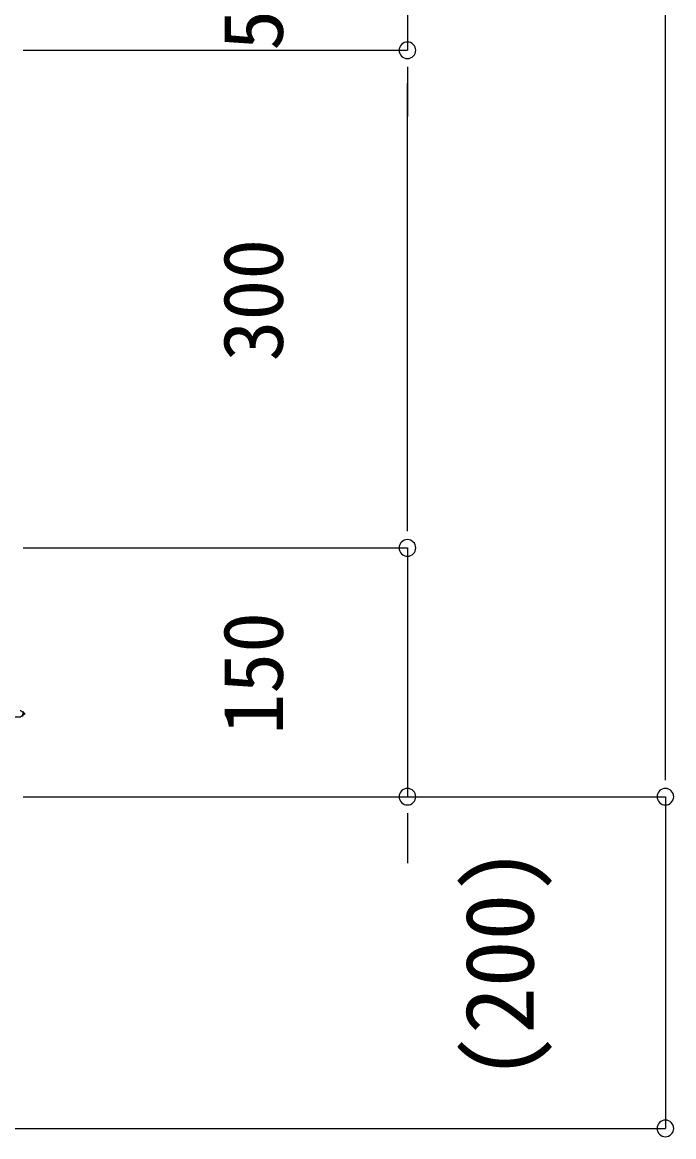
# Model space of a CAD drawing. Units: millimetres, scale not verified. Extents: x -4205 to 4205, y -2975 to 2975.
# Drawn here: x 1739 to 2132, y -1961 to -1289 of the extents above; entities that cross this region are included whole.
import ezdxf
from ezdxf.enums import TextEntityAlignment as Align

# ---------------------------------------------------------------- set-up
doc = ezdxf.new("R2010")
doc.units = ezdxf.units.MM
doc.header["$LTSCALE"] = 20
for name, color, linetype in [('0-0', 7, 'Continuous'), ('0-4', 3, 'Continuous'), ('0-5', 7, 'Continuous')]:
    doc.layers.add(name, color=color, linetype=linetype)
doc.styles.add('ＭＳ ゴシック', font='')
doc.styles.get('ＭＳ ゴシック').set_extended_font_data('MS Gothic')

msp = doc.modelspace()

# ---------------------------------------------------------------- linework, layer by layer
at = {"layer": '0-0'}
for p, q in [((1741.09, -1705.6), (1738.06, -1703.6)), ((1739.66, -1707.28), (1739.98, -1704.26)), ((1740.12, -1704.79), (1739.98, -1704.26)), ((1739.66, -1707.28), (1739.52, -1706.76)), ((-3867.25, -1955.6), (2079.39, -1955.6))]:
    msp.add_line(p, q, dxfattribs=at)
msp.add_lwpolyline([(1741.09, -1705.6), (1738.06, -1707.6), (1699.09, -1707.6)], dxfattribs=at)
at = {"layer": '0-4'}
for p, q in [((2127.01, -1735.6), (2127.01, 224.4)), ((1971.53, -1255.6), (1971.53, -1305.6)), ((1739.84, -1305.6), (1971.53, -1305.6)), ((1739.84, -1305.6), (1971.53, -1305.6)), ((1971.53, -1325.6), (1971.53, -1345.59)), ((1971.53, -1585.6), (1971.53, -1325.6)), ((1971.53, -1585.6), (1971.53, -1565.6)), ((1739.84, -1605.6), (1971.53, -1605.6)), ((1739.84, -1605.6), (1971.53, -1605.6)), ((1971.53, -1605.6), (1971.53, -1755.6)), ((2127.01, -1735.6), (2127.01, -1715.6)), ((1739.84, -1755.6), (1971.53, -1755.6)), ((1845.58, -1755.6), (2127.01, -1755.6)), ((1845.58, -1755.6), (2127.01, -1755.6)), ((2127.01, -1755.6), (2127.01, -1955.6)), ((1971.53, -1775.6), (1971.53, -1795.59)), ((1979.96, -1955.6), (2127.01, -1955.6))]:
    msp.add_line(p, q, dxfattribs=at)
at = {"layer": '0-5', "color": 3}
for p, q in [((1971.53, -1315.6), (1971.53, -1325.6)), ((1971.53, -1315.6), (1971.53, -1325.6)), ((1971.53, -1595.6), (1971.53, -1585.6)), ((1971.53, -1595.6), (1971.53, -1585.6)), ((2127.01, -1745.6), (2127.01, -1735.6)), ((2127.01, -1745.6), (2127.01, -1735.6)), ((1971.53, -1765.6), (1971.53, -1775.6))]:
    msp.add_line(p, q, dxfattribs=at)
at = {"layer": '0-5'}
for points in [[(1971.53, -1310.6), (1972.5, -1310.5), (1973.44, -1310.22), (1974.3, -1309.75), (1975.06, -1309.13), (1975.68, -1308.37), (1976.15, -1307.51), (1976.43, -1306.57), (1976.53, -1305.6), (1976.43, -1304.62), (1976.15, -1303.68), (1975.68, -1302.82), (1975.06, -1302.06), (1974.3, -1301.44), (1973.44, -1300.98), (1972.5, -1300.69), (1971.53, -1300.6), (1970.55, -1300.69), (1969.61, -1300.98), (1968.75, -1301.44), (1967.99, -1302.06), (1967.37, -1302.82), (1966.91, -1303.68), (1966.62, -1304.62), (1966.53, -1305.6), (1966.62, -1306.57), (1966.91, -1307.51), (1967.37, -1308.37), (1967.99, -1309.13), (1968.75, -1309.75), (1969.61, -1310.22), (1970.55, -1310.5)], [(1971.53, -1310.6), (1972.5, -1310.5), (1973.44, -1310.22), (1974.3, -1309.75), (1975.06, -1309.13), (1975.68, -1308.37), (1976.15, -1307.51), (1976.43, -1306.57), (1976.53, -1305.6), (1976.43, -1304.62), (1976.15, -1303.68), (1975.68, -1302.82), (1975.06, -1302.06), (1974.3, -1301.44), (1973.44, -1300.98), (1972.5, -1300.69), (1971.53, -1300.6), (1970.55, -1300.69), (1969.61, -1300.98), (1968.75, -1301.44), (1967.99, -1302.06), (1967.37, -1302.82), (1966.91, -1303.68), (1966.62, -1304.62), (1966.53, -1305.6), (1966.62, -1306.57), (1966.91, -1307.51), (1967.37, -1308.37), (1967.99, -1309.13), (1968.75, -1309.75), (1969.61, -1310.22), (1970.55, -1310.5)], [(1971.53, -1600.6), (1970.55, -1600.69), (1969.61, -1600.98), (1968.75, -1601.44), (1967.99, -1602.06), (1967.37, -1602.82), (1966.91, -1603.68), (1966.62, -1604.62), (1966.53, -1605.6), (1966.62, -1606.57), (1966.91, -1607.51), (1967.37, -1608.37), (1967.99, -1609.13), (1968.75, -1609.75), (1969.61, -1610.22), (1970.55, -1610.5), (1971.53, -1610.6), (1972.5, -1610.5), (1973.44, -1610.22), (1974.3, -1609.75), (1975.06, -1609.13), (1975.68, -1608.37), (1976.15, -1607.51), (1976.43, -1606.57), (1976.53, -1605.6), (1976.43, -1604.62), (1976.15, -1603.68), (1975.68, -1602.82), (1975.06, -1602.06), (1974.3, -1601.44), (1973.44, -1600.98), (1972.5, -1600.69)], [(1971.53, -1600.6), (1970.55, -1600.69), (1969.61, -1600.98), (1968.75, -1601.44), (1967.99, -1602.06), (1967.37, -1602.82), (1966.91, -1603.68), (1966.62, -1604.62), (1966.53, -1605.6), (1966.62, -1606.57), (1966.91, -1607.51), (1967.37, -1608.37), (1967.99, -1609.13), (1968.75, -1609.75), (1969.61, -1610.22), (1970.55, -1610.5), (1971.53, -1610.6), (1972.5, -1610.5), (1973.44, -1610.22), (1974.3, -1609.75), (1975.06, -1609.13), (1975.68, -1608.37), (1976.15, -1607.51), (1976.43, -1606.57), (1976.53, -1605.6), (1976.43, -1604.62), (1976.15, -1603.68), (1975.68, -1602.82), (1975.06, -1602.06), (1974.3, -1601.44), (1973.44, -1600.98), (1972.5, -1600.69)], [(1971.53, -1760.6), (1972.5, -1760.5), (1973.44, -1760.22), (1974.3, -1759.75), (1975.06, -1759.13), (1975.68, -1758.37), (1976.15, -1757.51), (1976.43, -1756.57), (1976.53, -1755.6), (1976.43, -1754.62), (1976.15, -1753.68), (1975.68, -1752.82), (1975.06, -1752.06), (1974.3, -1751.44), (1973.44, -1750.98), (1972.5, -1750.69), (1971.53, -1750.6), (1970.55, -1750.69), (1969.61, -1750.98), (1968.75, -1751.44), (1967.99, -1752.06), (1967.37, -1752.82), (1966.91, -1753.68), (1966.62, -1754.62), (1966.53, -1755.6), (1966.62, -1756.57), (1966.91, -1757.51), (1967.37, -1758.37), (1967.99, -1759.13), (1968.75, -1759.75), (1969.61, -1760.22), (1970.55, -1760.5)], [(2127.01, -1750.6), (2126.03, -1750.69), (2125.1, -1750.98), (2124.23, -1751.44), (2123.47, -1752.06), (2122.85, -1752.82), (2122.39, -1753.68), (2122.11, -1754.62), (2122.01, -1755.6), (2122.11, -1756.57), (2122.39, -1757.51), (2122.85, -1758.37), (2123.47, -1759.13), (2124.23, -1759.75), (2125.1, -1760.22), (2126.03, -1760.5), (2127.01, -1760.6), (2127.99, -1760.5), (2128.92, -1760.22), (2129.79, -1759.75), (2130.54, -1759.13), (2131.17, -1758.37), (2131.63, -1757.51), (2131.91, -1756.57), (2132.01, -1755.6), (2131.91, -1754.62), (2131.63, -1753.68), (2131.17, -1752.82), (2130.54, -1752.06), (2129.79, -1751.44), (2128.92, -1750.98), (2127.99, -1750.69)], [(2127.01, -1750.6), (2126.03, -1750.69), (2125.1, -1750.98), (2124.23, -1751.44), (2123.47, -1752.06), (2122.85, -1752.82), (2122.39, -1753.68), (2122.11, -1754.62), (2122.01, -1755.6), (2122.11, -1756.57), (2122.39, -1757.51), (2122.85, -1758.37), (2123.47, -1759.13), (2124.23, -1759.75), (2125.1, -1760.22), (2126.03, -1760.5), (2127.01, -1760.6), (2127.99, -1760.5), (2128.92, -1760.22), (2129.79, -1759.75), (2130.54, -1759.13), (2131.17, -1758.37), (2131.63, -1757.51), (2131.91, -1756.57), (2132.01, -1755.6), (2131.91, -1754.62), (2131.63, -1753.68), (2131.17, -1752.82), (2130.54, -1752.06), (2129.79, -1751.44), (2128.92, -1750.98), (2127.99, -1750.69)], [(2127.01, -1960.6), (2127.99, -1960.5), (2128.92, -1960.22), (2129.79, -1959.75), (2130.54, -1959.13), (2131.17, -1958.37), (2131.63, -1957.51), (2131.91, -1956.57), (2132.01, -1955.6), (2131.91, -1954.62), (2131.63, -1953.68), (2131.17, -1952.82), (2130.54, -1952.06), (2129.79, -1951.44), (2128.92, -1950.98), (2127.99, -1950.69), (2127.01, -1950.6), (2126.03, -1950.69), (2125.1, -1950.98), (2124.23, -1951.44), (2123.47, -1952.06), (2122.85, -1952.82), (2122.39, -1953.68), (2122.11, -1954.62), (2122.01, -1955.6), (2122.11, -1956.57), (2122.39, -1957.51), (2122.85, -1958.37), (2123.47, -1959.13), (2124.23, -1959.75), (2125.1, -1960.22), (2126.03, -1960.5)]]:
    msp.add_lwpolyline(points, close=True, dxfattribs=at)

# ---------------------------------------------------------------- texts
at = {"layer": '0-4', "color": 7, "style": 'ＭＳ ゴシック'}
for s, height, p in [('50', 36.21, (1907.31, -1305.78)), ('300', 36.21, (1907.31, -1493.13)), ('150', 36.21, (1907.31, -1718.13)), ('(200)', 41.38, (2060.02, -1926.72))]:
    msp.add_text(s, height=height, rotation=90, dxfattribs=at).set_placement(p, align=Align.BOTTOM_LEFT)

doc.saveas('drawing.dxf')
